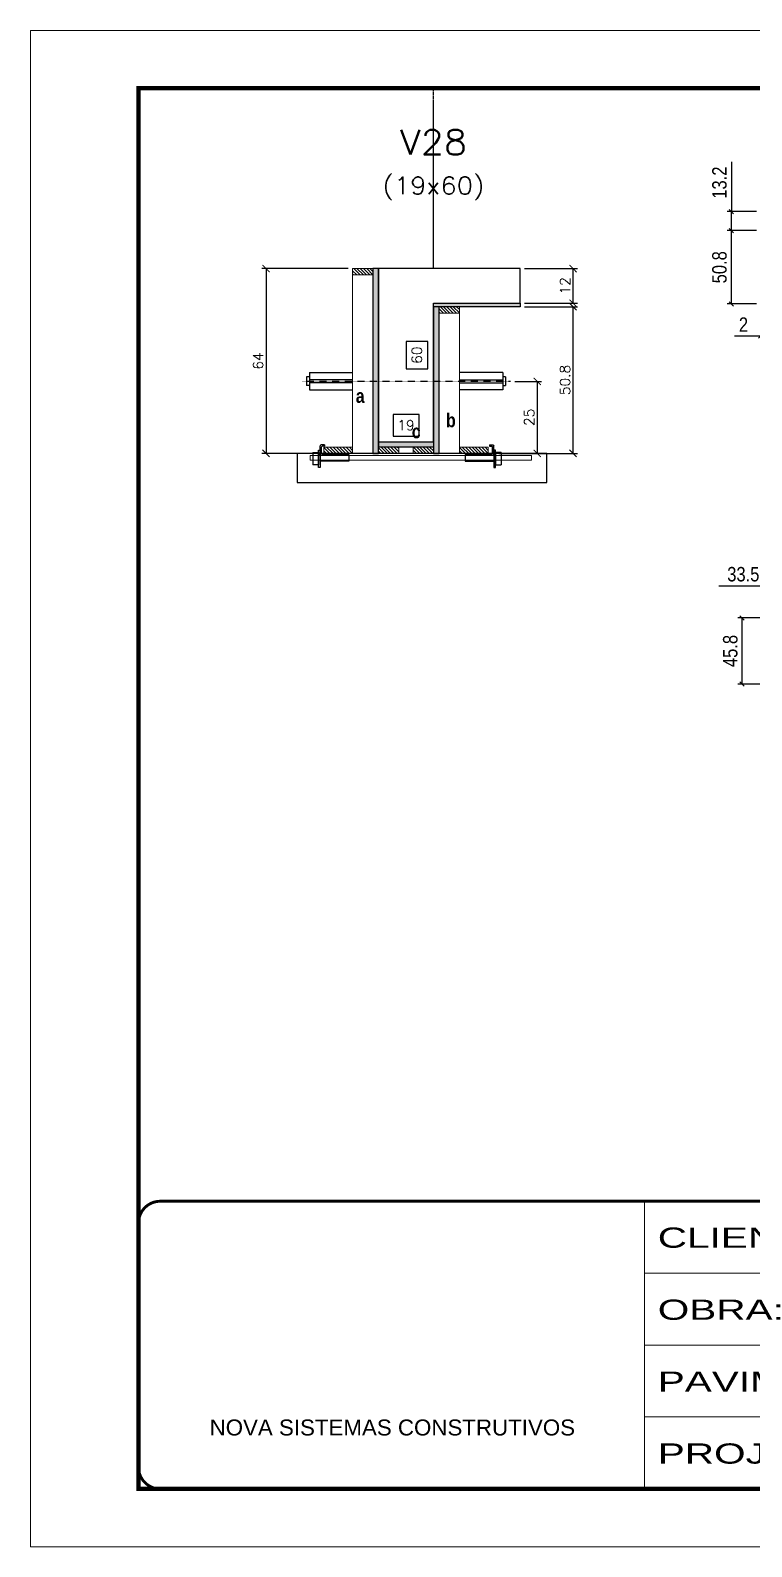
# Model space of a CAD drawing. Extents: x 137137 to 143418, y 10464 to 34486.
# Drawn here: x 137137 to 137637, y 28841 to 29891 of the extents above; entities that cross this region are included whole.
import ezdxf
from ezdxf.enums import TextEntityAlignment as Align

# ---------------------------------------------------------------- set-up
doc = ezdxf.new("R2010")
doc.units = 0
for name, pattern in [('CONTINUO', [0]), ('DASHED', [0.75, 0.5, -0.25]), ('HIDDEN', [0.375, 0.25, -0.125])]:
    doc.linetypes.add(name, pattern=pattern)
doc.layers.add('00-FELIPE', color=2, linetype='Continuous', lineweight=13, plot=False)
for name, color, linetype in [('barrote', 251, 'Continuous'), ('COTA', 241, 'Continuous'), ('Cota Seção (2x)', 4, 'Continuous'), ('detalhes', 4, 'Continuous'), ('Painéis', 200, 'Continuous'), ('presilha', 1, 'Continuous'), ('TENSOR', 3, 'Continuous'), ('Texto de Titulo', 7, 'Continuous'), ('Texto Qtd Sarr', 242, 'Continuous')]:
    doc.layers.add(name, color=color, linetype=linetype)
for name, color, linetype, lineweight in [('CONCRETO', 251, 'Continuous', 25), ('Folhas', 255, 'Continuous', 9), ('Hachura', 251, 'Continuous', 9), ('Madeira', 126, 'Continuous', 18), ('SARRAFO DE PRESSAO', 251, 'DASHED', 9), ('SCO-___-LAJ', 2, 'Continuous', 0), ('Texto Seção', 7, 'Continuous', 15)]:
    doc.layers.add(name, color=color, linetype=linetype, lineweight=lineweight)
doc.styles.add('ARIAL', font='arial.ttf')
doc.styles.add('COTA TECNICA', font='techl___.ttf', dxfattribs={"height": 10})
doc.styles.add('Romans', font='romans.shx')
doc.styles.add('TECNICA', font='techb___.ttf', dxfattribs={"height": 10})
doc.styles.add('Tecnologia', font='')
doc.styles.get('Tecnologia').set_extended_font_data('Forgotten Futurist')
doc.dimstyles.new('Cota Seção (2x)', dxfattribs={"dimtxt": 7, "dimasz": 5, "dimexe": 3, "dimexo": 3, "dimgap": 2, "dimtad": 3, "dimdec": 1, "dimlfac": 0.5, "dimzin": 12, "dimdsep": 46, "dimtxsty": 'Romans', "dimblk": 'ARCHTICK', "dimcen": 0, "dimclrd": 4, "dimclre": 4, "dimclrt": 1, "dimadec": 1, "dimazin": 3, "dimtfac": 1, "dimtdec": 1, "dimtmove": 0, "dimatfit": 3, "dimldrblk": 'OBLIQUE', "dimfxl": 1, "dimtolj": 1, "dimtzin": 12, "dimarcsym": 0})
doc.dimstyles.new('Cota Seção interna', dxfattribs={"dimtxt": 7, "dimasz": 6, "dimexe": 0.18, "dimexo": 2, "dimgap": -4, "dimtad": 3, "dimdec": 1, "dimlfac": 0.5, "dimzin": 12, "dimdsep": 46, "dimtxsty": 'Romans', "dimblk": 'ARCHTICK', "dimcen": 0.09, "dimse1": 1, "dimse2": 1, "dimsd1": 1, "dimsd2": 1, "dimclrd": 180, "dimclre": 5, "dimclrt": 1, "dimadec": 0, "dimazin": 3, "dimtfac": 1, "dimtdec": 1, "dimtofl": 0, "dimtmove": 0, "dimatfit": 3, "dimldrblk": 'ARCHTICK', "dimfxl": 1, "dimtolj": 1, "dimtzin": 0, "dimarcsym": 0})
doc.dimstyles.new('PAINEL', dxfattribs={"dimtxt": 10, "dimasz": 3, "dimexe": 3, "dimexo": 3, "dimgap": 3, "dimtad": 1, "dimdec": 1, "dimzin": 12, "dimdsep": 46, "dimtxsty": 'COTA TECNICA', "dimblk1": 'OBLIQUE', "dimblk2": 'OBLIQUE', "dimsah": 1, "dimcen": 0.9, "dimclrd": 4, "dimclre": 4, "dimclrt": 240, "dimadec": 1, "dimazin": 3, "dimtfac": 1, "dimtdec": 1, "dimtmove": 0, "dimatfit": 3, "dimfxl": 1, "dimtolj": 1, "dimtzin": 12, "dimarcsym": 0})

# ---------------------------------------------------------------- blocks, each defined once
blk = doc.blocks.new('9999999999')
at = {"color": 30, "linetype": 'CONTINUO'}
for p, q in [((98564.6, 34230.2), (98564.6, 34429.4)), ((98564.6, 34379.6), (99584, 34379.6)), ((98564.6, 34329.8), (99488, 34329.8)), ((98564.6, 34280), (99488, 34280))]:
    blk.add_line(p, q, dxfattribs=at)
at = {"color": 30, "linetype": 'CONTINUO', "const_width": 2}
blk.add_lwpolyline([(99584, 34230.2), (99584, 34414.4, 0.414214), (99569, 34429.4), (98229, 34429.4, 0.414214), (98214, 34414.4), (98214, 34245.2, 0.414214), (98229, 34230.2), (99584, 34230.2)], format="xyb", dxfattribs=at)
at = {"layer": 'Folhas'}
blk.add_lwpolyline([(98139, 34190.2), (99624, 34190.2), (99624, 35240.2), (98139, 35240.2)], close=True, dxfattribs=at)
at = {"layer": 'Folhas', "color": 30, "const_width": 3}
blk.add_lwpolyline([(98214, 34230.2), (99584, 34230.2), (99584, 35200.2), (98214, 35200.2)], close=True, dxfattribs=at)
at = {"color": 7, "linetype": 'Continuous', "ltscale": 5, "style": 'ARIAL'}
blk.add_text('NOVA SISTEMAS CONSTRUTIVOS', height=11.059, dxfattribs=at).set_placement((98263.2, 34267.2))
at = {"layer": 'Folhas', "color": 7, "style": 'Tecnologia', "width": 1.5}
for s, p in [('CLIENTE:', (98573.7, 34397.2)), ('OBRA:', (98573.7, 34347.3)), ('PAVIMENTO:', (98573.7, 34297.5)), ('PROJETO:', (98573.7, 34247.7))]:
    blk.add_text(s, height=14, dxfattribs=at).set_placement(p)
blk = doc.blocks.new('titulo1')
at = {"layer": 'Defpoints', "color": 252, "linetype": 'HIDDEN', "ltscale": 2}
blk.add_line((0, 0), (0, 125), dxfattribs=at)
at = {"layer": 'Defpoints', "style": 'Romans', "oblique": 15}
blk.add_attdef('FOLHA', text='', height=10, dxfattribs=at).set_placement((0, 15.6), align=Align.MIDDLE_CENTER)
at = {"layer": 'Texto Qtd Sarr', "color": 3, "style": 'Romans', "oblique": 15}
for tag, height, p in [('TITULO', 17, (0, 71.4)), ('SEÇÃO', 12, (0, 41.5))]:
    blk.add_attdef(tag, text='', height=height, dxfattribs=at).set_placement(p, align=Align.MIDDLE_CENTER)
blk = doc.blocks.new('_ArchTick')
at = {"color": 0, "linetype": 'ByBlock', "const_width": 0.15}
blk.add_lwpolyline([(-0.5, -0.5), (0.5, 0.5)], dxfattribs=at)
blk = doc.blocks.new('*D42')
at = {"layer": 'COTA', "color": 4, "lineweight": -2, "transparency": 16777216}
for p, q in [((137479.6, 29700.1), (137516.3, 29700.1)), ((137513.3, 29598.5), (137513.3, 29700.1)), ((137462, 29598.5), (137516.3, 29598.5))]:
    blk.add_line(p, q, dxfattribs=at)
at = {"layer": 'Defpoints', "color": 0, "transparency": 16777216}
for p in [(137476.6, 29700.1), (137513.3, 29700.1), (137459, 29598.5)]:
    blk.add_point(p, dxfattribs=at)
at = {"layer": 'COTA', "color": 4, "lineweight": -2, "transparency": 16777216, "xscale": 5, "yscale": 5, "zscale": 5}
for p, rotation in [((137513.3, 29700.1), 90), ((137513.3, 29598.5), 270)]:
    blk.add_blockref('_ArchTick', p, dxfattribs=dict(at, rotation=rotation))
at = {"layer": 'COTA', "color": 1, "transparency": 16777216, "insert": (137507.8, 29649.3), "char_height": 7, "attachment_point": 5, "rotation": 90, "style": 'Romans'}
blk.add_mtext('\\A1;50.8', dxfattribs=at)
blk = doc.blocks.new('_Oblique')
at = {"color": 0, "linetype": 'ByBlock', "lineweight": -2}
blk.add_line((-0.5, -0.5), (0.5, 0.5), dxfattribs=at)
blk = doc.blocks.new('*D43')
at = {"layer": 'COTA', "color": 4, "lineweight": -2, "transparency": 16777216}
for p, q in [((137479.6, 29726.5), (137516.3, 29726.5)), ((137513.3, 29702.5), (137513.3, 29726.5)), ((137479.6, 29702.5), (137516.3, 29702.5))]:
    blk.add_line(p, q, dxfattribs=at)
at = {"layer": 'Defpoints', "color": 0, "transparency": 16777216}
for p in [(137476.6, 29726.5), (137513.3, 29726.5), (137476.6, 29702.5)]:
    blk.add_point(p, dxfattribs=at)
at = {"layer": 'COTA', "color": 4, "lineweight": -2, "transparency": 16777216, "xscale": 5, "yscale": 5, "zscale": 5}
for p, rotation in [((137513.3, 29726.5), 90), ((137513.3, 29702.5), 270)]:
    blk.add_blockref('_ArchTick', p, dxfattribs=dict(at, rotation=rotation))
at = {"layer": 'COTA', "color": 1, "transparency": 16777216, "insert": (137507.8, 29714.5), "char_height": 7, "attachment_point": 5, "rotation": 90, "style": 'Romans'}
blk.add_mtext('\\A1;12', dxfattribs=at)
blk = doc.blocks.new('*D44')
at = {"layer": 'Cota Seção (2x)', "color": 180, "lineweight": -2, "transparency": 16777216}
for p, q in [((137412.6, 29676), (137397.6, 29676)), ((137397.6, 29676), (137397.6, 29657)), ((137412.6, 29657), (137412.6, 29676)), ((137397.6, 29657), (137412.6, 29657))]:
    blk.add_line(p, q, dxfattribs=at)
at = {"layer": 'Defpoints', "color": 0, "transparency": 16777216}
for p in [(137416.6, 29726.5), (137416.6, 29726.5), (137416.6, 29606.5)]:
    blk.add_point(p, dxfattribs=at)
at = {"layer": 'Cota Seção (2x)', "color": 1, "transparency": 16777216, "insert": (137405.1, 29666.5), "char_height": 7, "attachment_point": 5, "rotation": 90, "style": 'Romans'}
blk.add_mtext('\\A1;60', dxfattribs=at)
blk = doc.blocks.new('PRESILHA METÁLICA 1')
at = {"layer": 'presilha'}
for p, q in [((7.5, 10.6), (7.5, 19.9)), ((12, 21), (8.6, 21)), ((9, 11.6), (9, 18.9)), ((12, 19.5), (9.6, 19.5)), ((12, 21), (12, 19.5)), ((0, 13), (6, 13)), ((0, 13), (0, 0)), ((6, 0), (0, 0)), ((6, 15.5), (7.5, 15.5)), ((6, -2.5), (6, 15.5)), ((6, 13), (6, 0)), ((7.5, 15.5), (7.5, -2.5)), ((37.5, 4.1), (7.5, 4.1)), ((37.5, 11), (9.6, 11)), ((37.5, 11), (37.5, 4.1)), ((7.5, -2.5), (6, -2.5))]:
    blk.add_line(p, q, dxfattribs=at)
for centre, radius, start, end in [((8.6, 19.9), 1.14, 90, 180), ((9.6, 18.9), 0.57, 90, 180), ((9.6, 11.6), 0.57, 180, 270)]:
    blk.add_arc(centre, radius, start, end, dxfattribs=at)
blk = doc.blocks.new('*D45')
at = {"layer": 'Cota Seção (2x)', "color": 180, "lineweight": -2, "transparency": 16777216}
for p, q in [((137406.6, 29625.5), (137388.6, 29625.5)), ((137388.6, 29625.5), (137388.6, 29610.5)), ((137406.6, 29610.5), (137406.6, 29625.5)), ((137388.6, 29610.5), (137406.6, 29610.5))]:
    blk.add_line(p, q, dxfattribs=at)
at = {"layer": 'Defpoints', "color": 0, "transparency": 16777216}
for p in [(137416.6, 29606.5), (137378.6, 29598.5), (137416.6, 29598.5)]:
    blk.add_point(p, dxfattribs=at)
at = {"layer": 'Cota Seção (2x)', "color": 1, "transparency": 16777216, "insert": (137397.6, 29618), "char_height": 7, "attachment_point": 5, "style": 'Romans'}
blk.add_mtext('\\A1;19', dxfattribs=at)
blk = doc.blocks.new('*D441')
at = {"layer": 'COTA', "color": 4, "lineweight": -2, "transparency": 16777216}
for p, q in [((137357.6, 29726.5), (137297.6, 29726.5)), ((137300.6, 29726.5), (137300.6, 29598.5)), ((137357.6, 29598.5), (137297.6, 29598.5))]:
    blk.add_line(p, q, dxfattribs=at)
at = {"layer": 'Defpoints', "color": 0, "transparency": 16777216}
for p in [(137360.6, 29726.5), (137300.6, 29598.5), (137360.6, 29598.5)]:
    blk.add_point(p, dxfattribs=at)
at = {"layer": 'COTA', "color": 4, "lineweight": -2, "transparency": 16777216, "xscale": 5, "yscale": 5, "zscale": 5}
for p, rotation in [((137300.6, 29726.5), 90), ((137300.6, 29598.5), 270)]:
    blk.add_blockref('_ArchTick', p, dxfattribs=dict(at, rotation=rotation))
at = {"layer": 'COTA', "color": 1, "transparency": 16777216, "insert": (137295.1, 29662.5), "char_height": 7, "attachment_point": 5, "rotation": 90, "style": 'Romans'}
blk.add_mtext('\\A1;64', dxfattribs=at)
blk = doc.blocks.new('*D442')
at = {"layer": 'COTA', "color": 4, "lineweight": -2, "transparency": 16777216}
for p, q in [((137472.9, 29648.4), (137491.5, 29648.4)), ((137488.5, 29648.4), (137488.5, 29598.5)), ((137472.9, 29598.5), (137491.5, 29598.5))]:
    blk.add_line(p, q, dxfattribs=at)
at = {"layer": 'Defpoints', "color": 0, "transparency": 16777216}
for p in [(137469.9, 29648.4), (137469.9, 29598.5), (137488.5, 29598.5)]:
    blk.add_point(p, dxfattribs=at)
at = {"layer": 'COTA', "color": 4, "lineweight": -2, "transparency": 16777216, "xscale": 5, "yscale": 5, "zscale": 5}
for p, rotation in [((137488.5, 29648.4), 90), ((137488.5, 29598.5), 270)]:
    blk.add_blockref('_ArchTick', p, dxfattribs=dict(at, rotation=rotation))
at = {"layer": 'COTA', "color": 1, "transparency": 16777216, "insert": (137483, 29623.5), "char_height": 7, "attachment_point": 5, "rotation": 90, "style": 'Romans'}
blk.add_mtext('\\A1;25', dxfattribs=at)
blk = doc.blocks.new('*D66')
at = {"layer": 'COTA', "color": 4, "linetype": 'ByBlock', "lineweight": -2, "transparency": 16777216}
for p, q in [((137640.4, 29752.8), (137620, 29752.8)), ((137623, 29702), (137623, 29752.8)), ((137640.4, 29702), (137620, 29702))]:
    blk.add_line(p, q, dxfattribs=at)
at = {"layer": 'Defpoints', "color": 0, "linetype": 'ByBlock', "transparency": 16777216}
for p in [(137623, 29752.8), (137643.4, 29752.8), (137643.4, 29702)]:
    blk.add_point(p, dxfattribs=at)
at = {"layer": 'COTA', "color": 4, "linetype": 'ByBlock', "lineweight": -2, "transparency": 16777216, "xscale": 3, "yscale": 3, "zscale": 3}
for p, rotation in [((137623, 29752.8), 90), ((137623, 29702), 270)]:
    blk.add_blockref('_Oblique', p, dxfattribs=dict(at, rotation=rotation))
at = {"layer": 'COTA', "color": 240, "linetype": 'ByBlock', "transparency": 16777216, "insert": (137614.8, 29727.4), "char_height": 10, "attachment_point": 5, "rotation": 90, "style": 'COTA TECNICA'}
blk.add_mtext('\\A1;50.8', dxfattribs=at)
blk = doc.blocks.new('*D550')
at = {"layer": 'COTA', "color": 4, "linetype": 'ByBlock', "lineweight": -2, "transparency": 16777216}
for p, q in [((137623, 29800.3), (137623, 29766)), ((137640.4, 29766), (137620, 29766)), ((137623, 29752.8), (137623, 29766)), ((137640.4, 29752.8), (137620, 29752.8))]:
    blk.add_line(p, q, dxfattribs=at)
at = {"layer": 'Defpoints', "color": 0, "linetype": 'ByBlock', "transparency": 16777216}
for p in [(137623, 29766), (137643.4, 29766), (137643.4, 29752.8)]:
    blk.add_point(p, dxfattribs=at)
at = {"layer": 'COTA', "color": 4, "linetype": 'ByBlock', "lineweight": -2, "transparency": 16777216, "xscale": 3, "yscale": 3, "zscale": 3}
for p, rotation in [((137623, 29766), 90), ((137623, 29752.8), 270)]:
    blk.add_blockref('_Oblique', p, dxfattribs=dict(at, rotation=rotation))
at = {"layer": 'COTA', "color": 240, "linetype": 'ByBlock', "transparency": 16777216, "insert": (137614.8, 29786), "char_height": 10, "attachment_point": 5, "rotation": 90, "style": 'COTA TECNICA'}
blk.add_mtext('\\A1;13.2', dxfattribs=at)
blk = doc.blocks.new('*D900')
at = {"layer": '00-FELIPE', "color": 4, "lineweight": -2, "transparency": 16777216}
for p, q in [((137643.4, 29699), (137643.4, 29676.7)), ((137645.4, 29699), (137645.4, 29676.7)), ((137643.4, 29679.7), (137625.3, 29679.7)), ((137645.4, 29679.7), (137643.4, 29679.7)), ((137645.4, 29679.7), (137648.4, 29679.7))]:
    blk.add_line(p, q, dxfattribs=at)
at = {"layer": 'Defpoints', "color": 0, "transparency": 16777216}
for p in [(137643.4, 29702), (137645.4, 29702), (137643.4, 29679.7)]:
    blk.add_point(p, dxfattribs=at)
at = {"layer": '00-FELIPE', "color": 4, "lineweight": -2, "transparency": 16777216, "xscale": 3, "yscale": 3, "zscale": 3}
blk.add_blockref('_Oblique', (137643.4, 29679.7), dxfattribs=at)
at = {"layer": '00-FELIPE', "color": 4, "lineweight": -2, "transparency": 16777216, "xscale": 3, "yscale": 3, "zscale": 3, "rotation": 180}
blk.add_blockref('_Oblique', (137645.4, 29679.7), dxfattribs=at)
at = {"layer": '00-FELIPE', "color": 240, "transparency": 16777216, "insert": (137631.4, 29687.7), "char_height": 10, "attachment_point": 5, "style": 'COTA TECNICA'}
blk.add_mtext('\\A1;2', dxfattribs=at)
blk = doc.blocks.new('*D908')
at = {"layer": '00-FELIPE', "color": 4, "lineweight": -2, "transparency": 16777216}
for p, q in [((137651.2, 29506.6), (137614.3, 29506.6)), ((137651.2, 29500.8), (137651.2, 29509.6)), ((137684.7, 29506.6), (137651.2, 29506.6)), ((137684.7, 29487.6), (137684.7, 29509.6))]:
    blk.add_line(p, q, dxfattribs=at)
at = {"layer": 'Defpoints', "color": 0, "transparency": 16777216}
for p in [(137651.2, 29506.6), (137651.2, 29497.8), (137684.7, 29484.6)]:
    blk.add_point(p, dxfattribs=at)
at = {"layer": '00-FELIPE', "color": 4, "lineweight": -2, "transparency": 16777216, "xscale": 3, "yscale": 3, "zscale": 3, "rotation": 180}
blk.add_blockref('_Oblique', (137651.2, 29506.6), dxfattribs=at)
at = {"layer": '00-FELIPE', "color": 4, "lineweight": -2, "transparency": 16777216, "xscale": 3, "yscale": 3, "zscale": 3}
blk.add_blockref('_Oblique', (137684.7, 29506.6), dxfattribs=at)
at = {"layer": '00-FELIPE', "color": 240, "transparency": 16777216, "insert": (137631.3, 29514.8), "char_height": 10, "attachment_point": 5, "style": 'COTA TECNICA'}
blk.add_mtext('\\A1;33.5', dxfattribs=at)
blk = doc.blocks.new('*D909')
at = {"layer": '00-FELIPE', "color": 4, "lineweight": -2, "transparency": 16777216}
for p, q in [((137681.7, 29484.6), (137627.4, 29484.6)), ((137630.4, 29438.8), (137630.4, 29484.6)), ((137648.2, 29438.8), (137627.4, 29438.8))]:
    blk.add_line(p, q, dxfattribs=at)
at = {"layer": 'Defpoints', "color": 0, "transparency": 16777216}
for p in [(137630.4, 29484.6), (137684.7, 29484.6), (137651.2, 29438.8)]:
    blk.add_point(p, dxfattribs=at)
at = {"layer": '00-FELIPE', "color": 4, "lineweight": -2, "transparency": 16777216, "xscale": 3, "yscale": 3, "zscale": 3}
for p, rotation in [((137630.4, 29484.6), 90), ((137630.4, 29438.8), 270)]:
    blk.add_blockref('_Oblique', p, dxfattribs=dict(at, rotation=rotation))
at = {"layer": '00-FELIPE', "color": 240, "transparency": 16777216, "insert": (137622.3, 29461.7), "char_height": 10, "attachment_point": 5, "rotation": 90, "style": 'COTA TECNICA'}
blk.add_mtext('\\A1;45.8', dxfattribs=at)

msp = doc.modelspace()

# ---------------------------------------------------------------- hatches: boundary and pattern name
at = {"layer": 'Hachura'}
h = msp.add_hatch(dxfattribs=at)
h.set_pattern_fill('ANSI31', color=256, scale=0.5, angle=270, style=0)
h.set_pattern_definition([(315, (160266.4402, 21418.832), (1.12253202, 1.12253202), [])])
h.paths.add_polyline_path([(137360.62, 29722.08), (137360.62, 29726.48), (137374.62, 29726.48), (137374.62, 29722.08)])
h = msp.add_hatch(color=256, dxfattribs=at)
h.dxf.hatch_style = 1
h.paths.add_polyline_path([(137378.62, 29726.48), (137374.62, 29726.48), (137374.62, 29598.48), (137378.62, 29598.48)])
h = msp.add_hatch(color=256, dxfattribs=at)
h.dxf.hatch_style = 1
h.paths.add_polyline_path([(137416.62, 29700.08), (137416.62, 29702.48), (137476.62, 29702.48), (137476.62, 29700.08)])
h = msp.add_hatch(color=256, dxfattribs=at)
h.dxf.hatch_style = 1
h.paths.add_polyline_path([(137420.62, 29700.08), (137416.62, 29700.08), (137416.62, 29598.48), (137420.62, 29598.48)])
h = msp.add_hatch(dxfattribs=at)
h.set_pattern_fill('ANSI31', color=256, scale=0.5, angle=270, style=0)
h.set_pattern_definition([(315, (160326.4402, 21392.432), (1.12253202, 1.12253202), [])])
h.paths.add_polyline_path([(137420.62, 29695.68), (137420.62, 29700.08), (137434.62, 29700.08), (137434.62, 29695.68)])
h = msp.add_hatch(dxfattribs=at)
h.set_pattern_fill('ANSI31', color=256, scale=0.5, angle=270, style=0)
h.set_pattern_definition([(315, (160232.4402, 21368.832), (1.12253202, 1.12253202), [])])
h.paths.add_polyline_path([(137360.62, 29598.48), (137360.62, 29602.88), (137340.62, 29602.88), (137340.62, 29598.48)])
h = msp.add_hatch(color=256, dxfattribs=at)
h.dxf.hatch_style = 1
h.paths.add_polyline_path([(137378.62, 29602.88), (137378.62, 29606.48), (137416.62, 29606.48), (137416.62, 29602.88)])
h = msp.add_hatch(dxfattribs=at)
h.set_pattern_fill('ANSI31', color=256, scale=0.5, angle=270, style=0)
h.set_pattern_definition([(315, (160335.2423, 21368.832), (1.12253202, 1.12253202), [])])
h.paths.add_polyline_path([(137378.62, 29598.48), (137378.62, 29602.88), (137392.62, 29602.88), (137392.62, 29598.48)])
h = msp.add_hatch(dxfattribs=at)
h.set_pattern_fill('ANSI31', color=256, scale=0.5, angle=270, style=0)
h.set_pattern_definition([(315, (160335.2402, 21368.832), (1.12253202, 1.12253202), [])])
h.paths.add_polyline_path([(137416.62, 29598.48), (137416.62, 29602.88), (137402.62, 29602.88), (137402.62, 29598.48)])
h = msp.add_hatch(dxfattribs=at)
h.set_pattern_fill('ANSI31', color=256, scale=0.5, angle=270, style=0)
h.set_pattern_definition([(315, (160326.4402, 21368.832), (1.12253202, 1.12253202), [])])
h.paths.add_polyline_path([(137454.62, 29598.48), (137454.62, 29602.88), (137434.62, 29602.88), (137434.62, 29598.48)])

# ---------------------------------------------------------------- linework, layer by layer
at = {"ltscale": 3}
for p, q in [((137330.62, 29654.45), (137330.62, 29642.45)), ((137330.62, 29654.45), (137360.62, 29654.45)), ((137464.62, 29654.45), (137434.62, 29654.45)), ((137464.62, 29654.45), (137464.62, 29642.45)), ((137328.62, 29651.45), (137328.62, 29645.45)), ((137330.62, 29651.45), (137328.62, 29651.45)), ((137330.62, 29645.45), (137328.62, 29645.45)), ((137360.62, 29649.45), (137330.62, 29649.45)), ((137360.62, 29647.45), (137330.62, 29647.45)), ((137330.62, 29642.45), (137360.62, 29642.45)), ((137434.62, 29649.45), (137464.62, 29649.45)), ((137434.62, 29647.45), (137464.62, 29647.45)), ((137464.62, 29642.45), (137434.62, 29642.45)), ((137466.62, 29651.45), (137464.62, 29651.45)), ((137464.62, 29645.45), (137466.62, 29645.45)), ((137466.62, 29651.45), (137466.62, 29645.45))]:
    msp.add_line(p, q, dxfattribs=at)
at = {"layer": 'barrote'}
msp.add_lwpolyline([(137322.26, 29578.48), (137495.22, 29578.48), (137495.22, 29598.48), (137322.26, 29598.48)], close=True, dxfattribs=at)
at = {"layer": 'CONCRETO'}
msp.add_lwpolyline([(137416.62, 29702.48), (137476.62, 29702.48), (137476.62, 29726.48), (137416.62, 29726.48), (137416.62, 29726.48), (137378.62, 29726.48), (137378.62, 29602.88), (137378.62, 29602.88), (137378.62, 29606.48), (137416.62, 29606.48)], close=True, dxfattribs=at)
at = {"layer": 'Madeira'}
for points in [[(137360.62, 29722.08), (137360.62, 29726.48), (137374.62, 29726.48), (137374.62, 29722.08)], [(137360.62, 29726.48), (137374.62, 29726.48), (137374.62, 29598.48), (137360.62, 29598.48)], [(137420.62, 29695.68), (137420.62, 29700.08), (137434.62, 29700.08), (137434.62, 29695.68)], [(137420.62, 29700.08), (137434.62, 29700.08), (137434.62, 29598.48), (137420.62, 29598.48)], [(137360.62, 29598.48), (137360.62, 29602.88), (137340.62, 29602.88), (137340.62, 29598.48)], [(137378.62, 29598.48), (137378.62, 29602.88), (137392.62, 29602.88), (137392.62, 29598.48)], [(137416.62, 29598.48), (137416.62, 29602.88), (137402.62, 29602.88), (137402.62, 29598.48)], [(137454.62, 29598.48), (137454.62, 29602.88), (137434.62, 29602.88), (137434.62, 29598.48)]]:
    msp.add_lwpolyline(points, close=True, dxfattribs=at)
at = {"layer": 'Painéis'}
for points in [[(137378.62, 29726.48), (137374.62, 29726.48), (137374.62, 29598.48), (137378.62, 29598.48)], [(137416.62, 29700.08), (137416.62, 29702.48), (137476.62, 29702.48), (137476.62, 29700.08)], [(137420.62, 29700.08), (137416.62, 29700.08), (137416.62, 29598.48), (137420.62, 29598.48)], [(137378.62, 29602.88), (137378.62, 29606.48), (137416.62, 29606.48), (137416.62, 29602.88)]]:
    msp.add_lwpolyline(points, close=True, dxfattribs=at)
at = {"layer": 'SCO-___-LAJ', "color": 1}
msp.add_lwpolyline([(137331.26, 29597.14), (137484.56, 29597.14), (137484.56, 29593.94), (137331.26, 29593.94)], close=True, dxfattribs=at)
at = {"layer": 'TENSOR', "linetype": 'HIDDEN', "ltscale": 0.5}
msp.add_line((137325.62, 29648.45), (137469.92, 29648.45), dxfattribs=at)

# ---------------------------------------------------------------- block references
at = {"layer": 'presilha', "yscale": 0.6666666666666666, "zscale": 0.6666666666666666}
for p, xscale in [((137333.04, 29590.51), 0.6666666666666666), ((137463.49, 29590.51), -0.6666666666666666)]:
    msp.add_blockref('PRESILHA METÁLICA 1', p, dxfattribs=dict(at, xscale=xscale))
at = {"layer": 'SARRAFO DE PRESSAO', "color": 6, "linetype": 'ByBlock'}
msp.add_blockref('9999999999', (38998.31, -5348.73), dxfattribs=at)
at = {"layer": 'Texto Seção'}
ref = msp.add_blockref('titulo1', (137416.62, 29726.48), dxfattribs=at)
ref.add_attrib('TITULO', 'V28', dxfattribs={"layer": 'Texto de Titulo', "color": 7, "height": 17, "style": 'Romans', "width": 1.1}).set_placement((137416.62, 29813.98), align=Align.MIDDLE_CENTER)
ref.add_attrib('SEÇÃO', '(19x60)', dxfattribs={"layer": 'Texto de Titulo', "color": 7, "height": 12, "style": 'Romans', "width": 1.1}).set_placement((137416.62, 29783.98), align=Align.MIDDLE_CENTER)

# ---------------------------------------------------------------- texts
at = {"layer": 'detalhes', "style": 'TECNICA'}
for s, p in [('a', (137362.79, 29633.51)), ('b', (137425.33, 29616.67)), ('c', (137401.6, 29608.97))]:
    msp.add_text(s, height=9.6, dxfattribs=at).set_placement(p)

# ---------------------------------------------------------------- dimensions: what is measured, and where the dimension line sits
at = {"layer": '00-FELIPE'}
for base, p1, p2, picture, middle in [((137643.41, 29679.67), (137645.41, 29701.96), (137643.41, 29701.96), '*D900', (137631.35, 29687.67)), ((137651.23, 29506.57), (137684.73, 29484.56), (137651.23, 29497.76), '*D908', (137631.28, 29514.79))]:
    dim = msp.add_linear_dim(base=base, p1=p1, p2=p2, dimstyle='PAINEL', dxfattribs=at)
    dim.commit()
    dim.dimension.update_dxf_attribs({"geometry": picture, "text_midpoint": middle})
dim = msp.add_linear_dim(base=(137630.43, 29484.56), p1=(137651.23, 29438.76), p2=(137684.73, 29484.56), angle=90, dimstyle='PAINEL', dxfattribs=at)
dim.commit()
dim.dimension.update_dxf_attribs({"geometry": '*D909', "text_midpoint": (137622.3, 29461.66)})
at = {"layer": 'COTA', "linetype": 'ByBlock'}
dim = msp.add_linear_dim(base=(137622.97, 29765.96), p1=(137643.41, 29752.76), p2=(137643.41, 29765.96), angle=90, dimstyle='PAINEL', override={"dimtmove": 1}, dxfattribs=at)
dim.commit()
dim.dimension.update_dxf_attribs({"geometry": '*D550', "text_midpoint": (137622.97, 29785.95), "dimtype": 160})
dim = msp.add_linear_dim(base=(137622.97, 29752.76), p1=(137643.41, 29701.96), p2=(137643.41, 29752.76), angle=90, dimstyle='PAINEL', dxfattribs=at)
dim.commit()
dim.dimension.update_dxf_attribs({"geometry": '*D66', "text_midpoint": (137614.84, 29727.36)})
at = {"layer": 'COTA'}
for base, p1, p2, picture, middle in [((137300.65, 29598.48), (137360.62, 29726.48), (137360.62, 29598.48), '*D441', (137295.15, 29662.48)), ((137513.34, 29726.48), (137476.62, 29702.48), (137476.62, 29726.48), '*D43', (137507.84, 29714.48)), ((137513.34, 29700.08), (137459.02, 29598.48), (137476.62, 29700.08), '*D42', (137507.84, 29649.28)), ((137488.48, 29598.48), (137469.92, 29648.45), (137469.92, 29598.48), '*D442', (137482.98, 29623.46))]:
    dim = msp.add_linear_dim(base=base, p1=p1, p2=p2, angle=90, dimstyle='Cota Seção (2x)', dxfattribs=at)
    dim.commit()
    dim.dimension.update_dxf_attribs({"geometry": picture, "text_midpoint": middle})
at = {"layer": 'Cota Seção (2x)'}
dim = msp.add_linear_dim(base=(137416.62, 29726.48), p1=(137416.62, 29606.48), p2=(137416.62, 29726.48), angle=90, dimstyle='Cota Seção interna', dxfattribs=at)
dim.commit()
dim.dimension.update_dxf_attribs({"geometry": '*D44', "text_midpoint": (137405.12, 29666.48)})
dim = msp.add_linear_dim(base=(137416.62, 29606.48), p1=(137378.62, 29598.48), p2=(137416.62, 29598.48), dimstyle='Cota Seção interna', dxfattribs=at)
dim.commit()
dim.dimension.update_dxf_attribs({"geometry": '*D45', "text_midpoint": (137397.62, 29617.98)})

doc.saveas('drawing.dxf')
